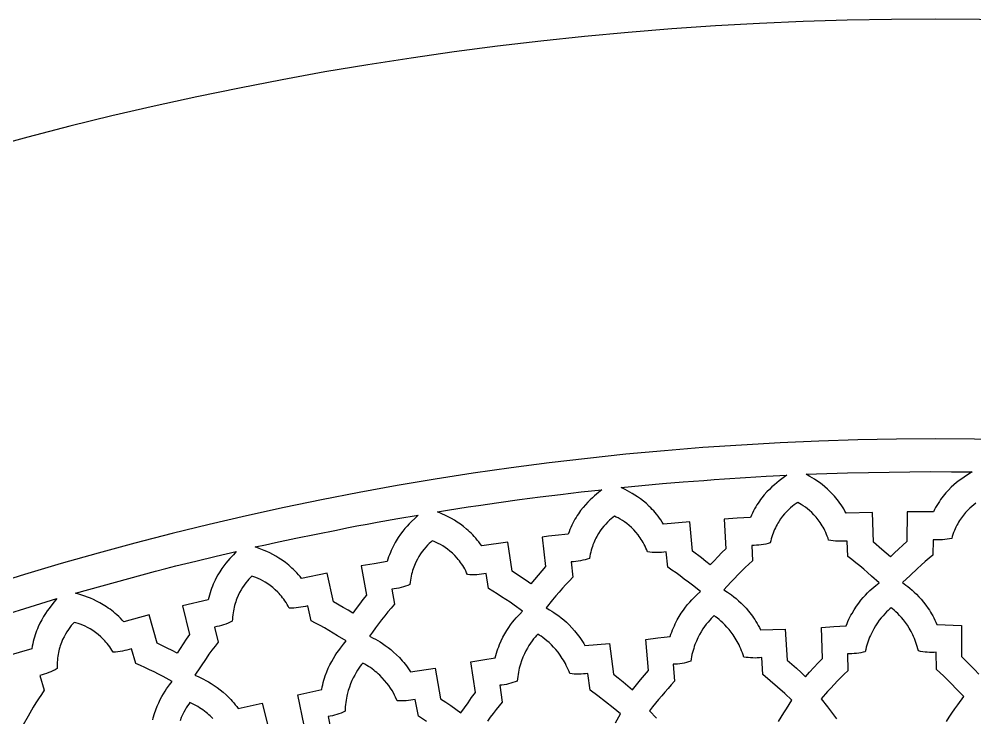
# Model space of a CAD drawing. Extents: x -550 to 550, y -550 to 550.
# Drawn here: x -141.9 to 6.1, y 441.8 to 550 of the extents above; entities that cross this region are included whole.
import ezdxf

# ---------------------------------------------------------------- set-up
doc = ezdxf.new("R2010")
doc.units = 0
doc.layers.add('LAYER_1', color=18, linetype='CONTINUOUS')
doc.layers.add('LAYER_10', color=4, linetype='CONTINUOUS')

msp = doc.modelspace()

# ---------------------------------------------------------------- linework, layer by layer
at = {"layer": 'LAYER_1'}
msp.add_lwpolyline([(0, 550, 0.414214), (-550, 0, 0.414214), (0, -550, 0.414214), (550, 0, 0.414214)], format="xyb", close=True, dxfattribs=at)
for points in [[(-20.03, 479.53), (-18.42, 479.6), (-16.82, 479.66), (-13.61, 479.76), (-10.39, 479.83), (-7.18, 479.89), (-3.97, 479.93), (-0.75, 479.95), (2.46, 479.94), (4.07, 479.93), (5.67, 479.91), (5.11, 479.55), (4.43, 479.11), (4.06, 478.85), (3.67, 478.56), (3.27, 478.25), (2.86, 477.9), (2.44, 477.52), (2.02, 477.1), (1.6, 476.64), (1.39, 476.4), (1.19, 476.15), (0.98, 475.88), (0.78, 475.61), (0.59, 475.32), (0.39, 475.03), (0.21, 474.72), (0.02, 474.4), (-0.16, 474.06), (-0.33, 473.72), (-4.4, 473.7), (-4.42, 469.12), (-5.07, 468.54), (-5.72, 467.95), (-6.35, 467.36), (-6.98, 466.76), (-7.63, 467.34), (-8.29, 467.91), (-9.61, 469.04), (-9.77, 473.61), (-13.84, 473.51), (-14.02, 473.85), (-14.21, 474.17), (-14.41, 474.49), (-14.61, 474.79), (-14.81, 475.09), (-15.01, 475.37), (-15.22, 475.63), (-15.43, 475.89), (-15.64, 476.14), (-15.86, 476.38), (-16.29, 476.82), (-16.72, 477.23), (-17.15, 477.6), (-17.57, 477.93), (-17.99, 478.24), (-18.38, 478.51), (-18.76, 478.76), (-19.45, 479.19)], [(-48.67, 477.48), (-47.07, 477.65), (-45.48, 477.81), (-43.88, 477.95), (-42.27, 478.09), (-39.07, 478.35), (-35.87, 478.6), (-34.26, 478.72), (-32.66, 478.84), (-29.45, 479.04), (-26.25, 479.23), (-23.04, 479.39), (-23.58, 478.99), (-24.22, 478.51), (-24.58, 478.22), (-24.95, 477.91), (-25.33, 477.57), (-25.72, 477.2), (-26.11, 476.8), (-26.51, 476.35), (-26.9, 475.87), (-27.09, 475.62), (-27.28, 475.35), (-27.47, 475.08), (-27.65, 474.79), (-27.83, 474.5), (-28.01, 474.19), (-28.18, 473.87), (-28.35, 473.54), (-28.51, 473.2), (-28.66, 472.84), (-29.68, 472.79), (-30.69, 472.73), (-32.73, 472.6), (-32.47, 468.02), (-33.08, 467.41), (-33.69, 466.78), (-34.29, 466.15), (-34.89, 465.51), (-35.57, 466.05), (-36.25, 466.58), (-37.65, 467.62), (-38.07, 472.18), (-42.13, 471.81), (-42.34, 472.14), (-42.54, 472.46), (-42.76, 472.76), (-42.97, 473.06), (-43.19, 473.34), (-43.42, 473.61), (-43.64, 473.86), (-43.87, 474.11), (-44.09, 474.34), (-44.32, 474.57), (-44.78, 474.99), (-45.23, 475.37), (-45.68, 475.72), (-46.13, 476.03), (-46.55, 476.31), (-46.97, 476.56), (-47.36, 476.79), (-48.08, 477.17)], [(-77.14, 473.73), (-75.56, 474), (-73.97, 474.25), (-72.38, 474.49), (-70.79, 474.72), (-67.61, 475.16), (-64.43, 475.61), (-62.83, 475.83), (-61.24, 476.04), (-58.05, 476.43), (-54.86, 476.8), (-51.66, 477.15), (-52.18, 476.72), (-52.8, 476.2), (-53.13, 475.9), (-53.48, 475.56), (-53.84, 475.2), (-54.21, 474.8), (-54.58, 474.37), (-54.95, 473.91), (-55.31, 473.4), (-55.48, 473.14), (-55.66, 472.86), (-55.83, 472.57), (-56, 472.28), (-56.16, 471.97), (-56.31, 471.65), (-56.47, 471.32), (-56.61, 470.98), (-56.75, 470.63), (-56.89, 470.26), (-58.91, 470.05), (-59.92, 469.94), (-60.93, 469.81), (-60.4, 465.26), (-60.98, 464.6), (-61.55, 463.94), (-62.11, 463.27), (-62.66, 462.6), (-63.38, 463.09), (-64.09, 463.58), (-65.54, 464.53), (-66.24, 469.05), (-70.27, 468.44), (-70.5, 468.75), (-70.72, 469.06), (-70.95, 469.35), (-71.19, 469.63), (-71.42, 469.9), (-71.66, 470.15), (-71.9, 470.4), (-72.14, 470.63), (-72.38, 470.85), (-72.62, 471.06), (-73.11, 471.46), (-73.58, 471.81), (-74.05, 472.13), (-74.51, 472.42), (-74.96, 472.68), (-75.38, 472.91), (-75.79, 473.11), (-76.53, 473.46)], [(-20.13, 448.2), (-19.49, 448.92), (-18.84, 449.63), (-18.19, 450.33), (-17.52, 451.02), (-17.65, 455.83), (-15.75, 455.96), (-14.8, 456.03), (-13.84, 456.08), (-13.7, 456.43), (-13.56, 456.76), (-13.41, 457.09), (-13.25, 457.41), (-13.09, 457.71), (-12.93, 458.01), (-12.6, 458.57), (-12.25, 459.1), (-11.9, 459.59), (-11.55, 460.04), (-11.2, 460.46), (-10.85, 460.84), (-10.51, 461.2), (-10.17, 461.52), (-9.85, 461.81), (-9.26, 462.32), (-8.75, 462.72), (-9.93, 463.79), (-10.52, 464.31), (-11.12, 464.83), (-11.72, 465.34), (-12.33, 465.84), (-12.95, 466.34), (-13.58, 466.82), (-13.67, 469.19), (-14.03, 469.17), (-14.39, 469.16), (-14.76, 469.16), (-15.12, 469.17), (-15.48, 469.19), (-15.84, 469.22), (-16.19, 469.27), (-16.55, 469.32), (-16.65, 469.64), (-16.76, 469.95), (-16.88, 470.24), (-17, 470.53), (-17.13, 470.81), (-17.26, 471.07), (-17.4, 471.33), (-17.55, 471.58), (-17.7, 471.82), (-17.85, 472.05), (-18.16, 472.49), (-18.49, 472.89), (-18.82, 473.26), (-19.15, 473.6), (-19.49, 473.91), (-19.82, 474.19), (-20.15, 474.44), (-20.47, 474.66), (-20.78, 474.86), (-21.07, 475.03), (-21.34, 475.17), (-21.6, 475), (-21.87, 474.8), (-22.16, 474.58), (-22.46, 474.33), (-22.76, 474.05), (-23.07, 473.74), (-23.38, 473.4), (-23.68, 473.04), (-23.98, 472.64), (-24.26, 472.2), (-24.4, 471.98), (-24.54, 471.74), (-24.67, 471.49), (-24.79, 471.24), (-24.91, 470.98), (-25.03, 470.71), (-25.14, 470.43), (-25.24, 470.14), (-25.34, 469.84), (-25.43, 469.54), (-25.51, 469.22), (-25.59, 468.9), (-25.94, 468.81), (-26.29, 468.73), (-26.64, 468.66), (-27, 468.61), (-27.36, 468.57), (-27.72, 468.54), (-28.08, 468.53), (-28.44, 468.53), (-28.33, 466.16), (-28.91, 465.63), (-29.49, 465.09), (-30.05, 464.53), (-30.6, 463.97), (-31.15, 463.4), (-31.69, 462.82), (-32.76, 461.66), (-32.22, 461.3), (-31.91, 461.09), (-31.58, 460.85), (-31.24, 460.58), (-30.87, 460.29), (-30.5, 459.97), (-30.12, 459.61), (-29.73, 459.23), (-29.33, 458.8), (-28.94, 458.35), (-28.55, 457.85), (-28.36, 457.59), (-28.17, 457.32), (-27.98, 457.04), (-27.8, 456.74), (-27.62, 456.44), (-27.44, 456.13), (-27.26, 455.8), (-27.09, 455.47), (-23.28, 455.57), (-22.98, 450.76), (-22.25, 450.14), (-21.54, 449.5), (-20.83, 448.85)], [(-105.34, 468.29), (-103.77, 468.64), (-102.2, 468.98), (-99.06, 469.64), (-95.91, 470.27), (-92.76, 470.91), (-91.18, 471.23), (-89.6, 471.54), (-88.02, 471.83), (-86.44, 472.11), (-83.27, 472.67), (-80.11, 473.21), (-80.6, 472.75), (-81.18, 472.19), (-81.5, 471.87), (-81.83, 471.51), (-82.17, 471.13), (-82.51, 470.71), (-82.85, 470.26), (-83.19, 469.77), (-83.52, 469.24), (-83.68, 468.96), (-83.84, 468.68), (-83.99, 468.38), (-84.14, 468.07), (-84.28, 467.76), (-84.42, 467.43), (-84.55, 467.09), (-84.68, 466.74), (-84.79, 466.38), (-84.9, 466.01), (-86.92, 465.68), (-88.92, 465.34), (-88.12, 460.83), (-88.66, 460.14), (-89.19, 459.45), (-89.71, 458.74), (-90.22, 458.04), (-90.96, 458.48), (-91.7, 458.92), (-93.21, 459.78), (-94.18, 464.25), (-98.16, 463.39), (-98.4, 463.69), (-98.65, 463.98), (-98.9, 464.26), (-99.15, 464.53), (-99.4, 464.78), (-99.65, 465.02), (-99.91, 465.25), (-100.16, 465.47), (-100.42, 465.68), (-100.67, 465.88), (-101.17, 466.24), (-101.67, 466.57), (-102.16, 466.87), (-102.64, 467.13), (-103.09, 467.36), (-103.53, 467.57), (-103.95, 467.75), (-104.71, 468.05)], [(-46.9, 446.19), (-46.3, 446.95), (-45.7, 447.7), (-45.09, 448.45), (-44.46, 449.18), (-44.88, 453.97), (-42.99, 454.21), (-42.04, 454.32), (-41.09, 454.42), (-40.97, 454.77), (-40.85, 455.12), (-40.72, 455.45), (-40.58, 455.78), (-40.44, 456.1), (-40.3, 456.4), (-40, 456.98), (-39.69, 457.53), (-39.37, 458.04), (-39.04, 458.51), (-38.71, 458.95), (-38.39, 459.36), (-38.07, 459.73), (-37.75, 460.08), (-37.45, 460.39), (-36.89, 460.93), (-36.41, 461.37), (-37.65, 462.36), (-38.27, 462.84), (-38.9, 463.32), (-39.53, 463.8), (-40.17, 464.26), (-40.81, 464.71), (-41.47, 465.16), (-41.71, 467.52), (-42.07, 467.47), (-42.43, 467.44), (-42.79, 467.43), (-43.15, 467.42), (-43.51, 467.43), (-43.87, 467.45), (-44.23, 467.48), (-44.59, 467.51), (-44.71, 467.82), (-44.84, 468.12), (-44.97, 468.41), (-45.11, 468.69), (-45.26, 468.96), (-45.41, 469.21), (-45.56, 469.46), (-45.72, 469.7), (-45.88, 469.93), (-46.05, 470.16), (-46.39, 470.57), (-46.73, 470.95), (-47.09, 471.3), (-47.44, 471.62), (-47.8, 471.91), (-48.15, 472.16), (-48.49, 472.39), (-48.82, 472.59), (-49.14, 472.77), (-49.44, 472.92), (-49.72, 473.05), (-49.97, 472.86), (-50.23, 472.65), (-50.5, 472.41), (-50.79, 472.14), (-51.07, 471.84), (-51.36, 471.52), (-51.65, 471.16), (-51.93, 470.77), (-52.2, 470.35), (-52.46, 469.91), (-52.58, 469.67), (-52.7, 469.42), (-52.82, 469.17), (-52.93, 468.91), (-53.04, 468.64), (-53.14, 468.36), (-53.23, 468.08), (-53.31, 467.78), (-53.39, 467.48), (-53.46, 467.17), (-53.53, 466.85), (-53.58, 466.52), (-53.92, 466.41), (-54.27, 466.31), (-54.62, 466.22), (-54.97, 466.15), (-55.33, 466.08), (-55.69, 466.03), (-56.05, 466), (-56.41, 465.97), (-56.15, 463.61), (-56.7, 463.05), (-57.24, 462.48), (-57.78, 461.9), (-58.3, 461.31), (-58.81, 460.71), (-59.32, 460.11), (-60.31, 458.88), (-59.75, 458.56), (-59.43, 458.36), (-59.09, 458.14), (-58.72, 457.9), (-58.35, 457.62), (-57.95, 457.32), (-57.55, 456.99), (-57.14, 456.63), (-56.72, 456.23), (-56.3, 455.79), (-55.89, 455.32), (-55.47, 454.81), (-55.27, 454.53), (-55.06, 454.25), (-54.86, 453.96), (-54.67, 453.66), (-54.47, 453.34), (-54.28, 453.02), (-50.48, 453.36), (-49.89, 448.58), (-49.13, 448), (-48.38, 447.41), (-47.63, 446.81)], [(-73.5, 442.6), (-72.95, 443.39), (-72.39, 444.18), (-71.83, 444.96), (-71.25, 445.73), (-71.96, 450.49), (-71.02, 450.67), (-70.08, 450.82), (-68.19, 451.13), (-68.1, 451.49), (-67.99, 451.85), (-67.88, 452.19), (-67.76, 452.53), (-67.64, 452.85), (-67.52, 453.16), (-67.25, 453.77), (-66.98, 454.33), (-66.69, 454.86), (-66.39, 455.35), (-66.09, 455.81), (-65.79, 456.24), (-65.49, 456.63), (-65.2, 456.99), (-64.92, 457.33), (-64.39, 457.9), (-63.94, 458.37), (-65.23, 459.27), (-65.88, 459.72), (-66.53, 460.16), (-67.19, 460.59), (-67.86, 461.02), (-68.53, 461.43), (-69.21, 461.83), (-69.59, 464.17), (-69.95, 464.11), (-70.3, 464.05), (-70.66, 464.01), (-71.02, 463.98), (-71.38, 463.97), (-71.75, 463.97), (-72.11, 463.98), (-72.47, 464), (-72.61, 464.3), (-72.75, 464.59), (-72.9, 464.88), (-73.06, 465.15), (-73.22, 465.41), (-73.38, 465.66), (-73.55, 465.9), (-73.73, 466.13), (-73.9, 466.35), (-74.08, 466.56), (-74.44, 466.96), (-74.81, 467.32), (-75.19, 467.65), (-75.56, 467.94), (-75.93, 468.21), (-76.3, 468.45), (-76.65, 468.66), (-77, 468.84), (-77.32, 468.99), (-77.63, 469.13), (-77.92, 469.24), (-78.16, 469.04), (-78.41, 468.81), (-78.67, 468.55), (-78.93, 468.26), (-79.2, 467.95), (-79.47, 467.6), (-79.73, 467.23), (-79.99, 466.83), (-80.24, 466.39), (-80.47, 465.93), (-80.58, 465.68), (-80.68, 465.43), (-80.78, 465.17), (-80.88, 464.91), (-80.97, 464.63), (-81.05, 464.35), (-81.13, 464.06), (-81.19, 463.76), (-81.25, 463.45), (-81.31, 463.13), (-81.35, 462.81), (-81.39, 462.48), (-81.72, 462.34), (-82.06, 462.22), (-82.4, 462.11), (-82.75, 462.02), (-83.1, 461.93), (-83.46, 461.86), (-83.81, 461.8), (-84.17, 461.75), (-83.77, 459.41), (-84.29, 458.82), (-84.8, 458.22), (-85.29, 457.61), (-85.78, 457), (-86.26, 456.37), (-86.73, 455.75), (-87.19, 455.11), (-87.65, 454.47), (-87.07, 454.18), (-86.74, 454), (-86.38, 453.8), (-86, 453.58), (-85.61, 453.33), (-85.2, 453.05), (-84.78, 452.74), (-84.35, 452.39), (-83.91, 452.02), (-83.46, 451.61), (-83.02, 451.16), (-82.57, 450.67), (-82.35, 450.41), (-82.13, 450.14), (-81.91, 449.86), (-81.7, 449.57), (-81.49, 449.27), (-81.28, 448.95), (-77.5, 449.53), (-76.63, 444.79), (-75.84, 444.26), (-75.05, 443.72), (-74.27, 443.16)], [(-133.16, 461.15), (-120.76, 464.54), (-119.2, 464.95), (-117.65, 465.35), (-116.09, 465.74), (-114.52, 466.11), (-111.39, 466.85), (-108.27, 467.58), (-108.73, 467.09), (-109.28, 466.5), (-109.57, 466.15), (-109.88, 465.78), (-110.2, 465.37), (-110.51, 464.93), (-110.83, 464.46), (-111.13, 463.95), (-111.43, 463.4), (-111.57, 463.12), (-111.71, 462.82), (-111.85, 462.51), (-111.98, 462.2), (-112.1, 461.87), (-112.22, 461.54), (-112.33, 461.19), (-112.44, 460.83), (-112.53, 460.47), (-112.62, 460.09), (-116.59, 459.18), (-115.52, 454.73), (-116.02, 454.01), (-116.51, 453.3), (-116.99, 452.57), (-117.45, 451.84), (-118.22, 452.24), (-118.99, 452.63), (-120.54, 453.39), (-121.77, 457.8), (-125.69, 456.68), (-125.96, 456.97), (-126.22, 457.25), (-126.48, 457.51), (-126.75, 457.76), (-127.02, 458), (-127.28, 458.22), (-127.55, 458.44), (-127.82, 458.64), (-128.09, 458.83), (-128.35, 459.02), (-128.88, 459.35), (-129.39, 459.65), (-129.9, 459.91), (-130.39, 460.14), (-130.86, 460.35), (-131.32, 460.52), (-131.74, 460.68), (-132.52, 460.94)]]:
    msp.add_lwpolyline(points, close=True, dxfattribs=at)
for points in [[(6.26, 475.06), (5.95, 474.83), (5.63, 474.57), (5.3, 474.28), (4.98, 473.96), (4.65, 473.61), (4.33, 473.23), (4.02, 472.82), (3.87, 472.6), (3.72, 472.37), (3.57, 472.13), (3.43, 471.89), (3.3, 471.64), (3.16, 471.37), (3.04, 471.1), (2.92, 470.82), (2.8, 470.53), (2.7, 470.23), (2.59, 469.92), (2.5, 469.6), (2.15, 469.53), (1.79, 469.48), (1.43, 469.44), (1.07, 469.41), (0.71, 469.39), (0.35, 469.39), (-0.01, 469.39), (-0.37, 469.4), (-0.4, 467.03), (-1.01, 466.53), (-1.61, 466.01), (-2.21, 465.49), (-2.79, 464.96), (-3.95, 463.88), (-5.09, 462.78), (-4.58, 462.39), (-4.28, 462.16), (-3.97, 461.91), (-3.64, 461.62), (-3.29, 461.31), (-2.94, 460.97), (-2.57, 460.59), (-2.21, 460.19), (-1.84, 459.74), (-1.48, 459.27), (-1.12, 458.75), (-0.94, 458.48), (-0.77, 458.2), (-0.6, 457.91), (-0.43, 457.61), (-0.27, 457.29), (-0.11, 456.97), (0.04, 456.64), (0.19, 456.29), (4.01, 456.15), (4.02, 451.34), (4.71, 450.67), (5.38, 449.99), (6.05, 449.3), (6.71, 448.6)], [(-97.78, 440.67), (-98.77, 445.38), (-95.05, 446.24), (-94.97, 446.61), (-94.89, 446.96), (-94.8, 447.31), (-94.7, 447.66), (-94.6, 447.99), (-94.5, 448.31), (-94.27, 448.93), (-94.03, 449.51), (-93.77, 450.05), (-93.5, 450.56), (-93.23, 451.04), (-92.96, 451.49), (-92.68, 451.9), (-92.41, 452.28), (-92.15, 452.63), (-91.66, 453.24), (-91.24, 453.73), (-92.58, 454.55), (-93.25, 454.96), (-93.93, 455.36), (-94.62, 455.75), (-95.31, 456.13), (-96, 456.5), (-96.7, 456.86), (-97.22, 459.17), (-97.57, 459.08), (-97.93, 459.01), (-98.28, 458.94), (-98.64, 458.89), (-99, 458.86), (-99.36, 458.83), (-99.72, 458.82), (-100.08, 458.82), (-100.24, 459.11), (-100.4, 459.4), (-100.57, 459.67), (-100.74, 459.93), (-100.92, 460.18), (-101.1, 460.42), (-101.28, 460.65), (-101.47, 460.88), (-101.66, 461.09), (-101.85, 461.29), (-102.24, 461.67), (-102.63, 462.01), (-103.02, 462.32), (-103.41, 462.59), (-103.8, 462.84), (-104.17, 463.05), (-104.54, 463.24), (-104.9, 463.41), (-105.23, 463.54), (-105.55, 463.66), (-105.85, 463.75), (-106.07, 463.54), (-106.31, 463.29), (-106.55, 463.02), (-106.8, 462.72), (-107.05, 462.38), (-107.29, 462.02), (-107.53, 461.63), (-107.77, 461.21), (-107.99, 460.77), (-108.19, 460.29), (-108.28, 460.04), (-108.37, 459.78), (-108.46, 459.51), (-108.54, 459.24), (-108.61, 458.96), (-108.67, 458.67), (-108.73, 458.38), (-108.78, 458.07), (-108.83, 457.76), (-108.86, 457.44), (-108.88, 457.12), (-108.9, 456.78), (-109.22, 456.63), (-109.55, 456.49), (-109.89, 456.35), (-110.23, 456.24), (-110.58, 456.13), (-110.93, 456.03), (-111.28, 455.95), (-111.63, 455.88), (-111.1, 453.57), (-111.57, 452.95), (-112.04, 452.32), (-112.5, 451.68), (-112.95, 451.04), (-113.82, 449.74), (-114.67, 448.42), (-114.08, 448.16), (-113.74, 448), (-113.37, 447.82), (-112.98, 447.62), (-112.57, 447.39), (-112.15, 447.13), (-111.71, 446.85), (-111.25, 446.53), (-110.79, 446.18), (-110.32, 445.8), (-109.85, 445.38), (-109.38, 444.92), (-109.14, 444.67), (-108.91, 444.42), (-108.67, 444.15), (-108.44, 443.87), (-108.21, 443.58), (-107.98, 443.28), (-104.25, 444.09), (-103.1, 439.42)], [(-148.33, 456.51), (-136.04, 460.29), (-136.47, 459.77), (-136.98, 459.14), (-137.26, 458.77), (-137.54, 458.38), (-137.83, 457.96), (-138.12, 457.5), (-138.4, 457), (-138.68, 456.48), (-138.95, 455.91), (-139.07, 455.62), (-139.19, 455.31), (-139.31, 455), (-139.42, 454.67), (-139.52, 454.34), (-139.62, 454), (-139.71, 453.64), (-139.79, 453.28), (-139.87, 452.91), (-139.93, 452.52), (-143.84, 451.37)], [(1.68, 441.28), (2.11, 441.93), (2.55, 442.58), (3, 443.22), (3.46, 443.85), (4.39, 445.11), (3.36, 446.19), (2.31, 447.26), (1.24, 448.31), (0.14, 449.34), (0.12, 451.98), (-0.23, 451.96), (-0.58, 451.95), (-0.93, 451.96), (-1.27, 451.98), (-1.62, 452.01), (-1.97, 452.06), (-2.31, 452.12), (-2.65, 452.2), (-2.73, 452.54), (-2.83, 452.88), (-2.93, 453.2), (-3.04, 453.52), (-3.15, 453.82), (-3.27, 454.12), (-3.39, 454.4), (-3.52, 454.68), (-3.79, 455.21), (-4.07, 455.71), (-4.36, 456.17), (-4.66, 456.6), (-4.96, 456.99), (-5.26, 457.35), (-5.56, 457.68), (-5.85, 457.98), (-6.13, 458.25), (-6.39, 458.49), (-6.64, 458.7), (-6.87, 458.88), (-7.09, 458.69), (-7.33, 458.47), (-7.58, 458.23), (-7.85, 457.95), (-8.13, 457.64), (-8.42, 457.3), (-8.71, 456.93), (-9, 456.53), (-9.28, 456.09), (-9.56, 455.62), (-9.83, 455.12), (-10.08, 454.58), (-10.2, 454.3), (-10.32, 454.01), (-10.43, 453.71), (-10.53, 453.4), (-10.63, 453.08), (-10.72, 452.75), (-10.81, 452.42), (-10.88, 452.07), (-11.22, 451.98), (-11.56, 451.91), (-11.9, 451.85), (-12.25, 451.8), (-12.59, 451.77), (-12.94, 451.75), (-13.29, 451.75), (-13.64, 451.76), (-13.59, 449.13), (-14.13, 448.61), (-14.66, 448.08), (-15.18, 447.54), (-15.69, 447), (-16.2, 446.45), (-16.71, 445.9), (-17.7, 444.78), (-16.73, 443.55), (-16.26, 442.93), (-15.79, 442.31), (-15.33, 441.68)], [(-24.32, 441.25), (-23.92, 441.93), (-23.51, 442.59), (-23.09, 443.25), (-22.24, 444.57), (-23.33, 445.59), (-24.45, 446.59), (-25.58, 447.57), (-26.73, 448.52), (-26.91, 451.15), (-27.26, 451.12), (-27.61, 451.1), (-27.95, 451.09), (-28.3, 451.1), (-28.65, 451.12), (-29, 451.15), (-29.34, 451.19), (-29.69, 451.25), (-29.79, 451.58), (-29.91, 451.91), (-30.03, 452.23), (-30.16, 452.54), (-30.29, 452.83), (-30.42, 453.12), (-30.56, 453.4), (-30.71, 453.67), (-31.01, 454.18), (-31.32, 454.66), (-31.64, 455.1), (-31.96, 455.51), (-32.29, 455.88), (-32.61, 456.23), (-32.92, 456.54), (-33.23, 456.82), (-33.52, 457.07), (-33.8, 457.29), (-34.06, 457.48), (-34.3, 457.65), (-34.5, 457.45), (-34.73, 457.22), (-34.97, 456.95), (-35.23, 456.66), (-35.49, 456.34), (-35.75, 455.98), (-36.02, 455.59), (-36.28, 455.17), (-36.54, 454.72), (-36.79, 454.23), (-37.03, 453.71), (-37.25, 453.16), (-37.35, 452.87), (-37.45, 452.57), (-37.54, 452.26), (-37.63, 451.95), (-37.71, 451.62), (-37.78, 451.29), (-37.84, 450.95), (-37.9, 450.6), (-38.23, 450.49), (-38.56, 450.4), (-38.9, 450.32), (-39.24, 450.25), (-39.59, 450.2), (-39.93, 450.16), (-40.28, 450.13), (-40.63, 450.12), (-40.42, 447.49), (-40.93, 446.94), (-41.42, 446.39), (-41.91, 445.83), (-42.4, 445.26), (-42.88, 444.69), (-43.35, 444.11), (-43.81, 443.53), (-44.27, 442.94), (-43.23, 441.77)], [(-121.22, 441.52), (-121.14, 441.85), (-120.95, 442.48), (-120.74, 443.08), (-120.52, 443.64), (-120.28, 444.17), (-120.04, 444.66), (-119.79, 445.12), (-119.54, 445.55), (-119.3, 445.95), (-119.06, 446.31), (-118.6, 446.95), (-118.21, 447.47), (-119.6, 448.21), (-120.3, 448.57), (-121, 448.93), (-121.7, 449.28), (-122.41, 449.61), (-123.13, 449.94), (-123.85, 450.25), (-124.51, 452.53), (-124.85, 452.42), (-125.2, 452.32), (-125.55, 452.24), (-125.91, 452.17), (-126.26, 452.11), (-126.62, 452.06), (-126.98, 452.02), (-127.34, 452), (-127.52, 452.29), (-127.7, 452.56), (-127.88, 452.82), (-128.07, 453.08), (-128.26, 453.32), (-128.45, 453.55), (-128.65, 453.77), (-128.85, 453.98), (-129.05, 454.18), (-129.26, 454.37), (-129.66, 454.73), (-130.08, 455.05), (-130.49, 455.34), (-130.89, 455.59), (-131.29, 455.81), (-131.68, 456.01), (-132.06, 456.18), (-132.43, 456.32), (-132.77, 456.44), (-133.1, 456.53), (-133.4, 456.61), (-133.61, 456.38), (-133.83, 456.12), (-134.05, 455.83), (-134.28, 455.52), (-134.51, 455.17), (-134.73, 454.79), (-134.95, 454.39), (-135.16, 453.96), (-135.35, 453.49), (-135.53, 453), (-135.61, 452.75), (-135.68, 452.48), (-135.75, 452.21), (-135.81, 451.94), (-135.86, 451.65), (-135.91, 451.36), (-135.95, 451.06), (-135.98, 450.75), (-136.01, 450.44), (-136.02, 450.12), (-136.03, 449.79), (-136.02, 449.46), (-136.34, 449.28), (-136.66, 449.12), (-136.99, 448.97), (-137.32, 448.83), (-137.66, 448.7), (-138, 448.58), (-138.35, 448.48), (-138.69, 448.39), (-138.02, 446.11), (-138.46, 445.46), (-138.89, 444.8), (-139.31, 444.14), (-139.72, 443.47), (-140.51, 442.11), (-141.28, 440.75)], [(-49.56, 441.07), (-48.79, 442.44), (-49.94, 443.39), (-51.11, 444.32), (-52.3, 445.23), (-53.5, 446.11), (-53.84, 448.72), (-54.19, 448.67), (-54.53, 448.63), (-54.88, 448.6), (-55.23, 448.59), (-55.58, 448.59), (-55.93, 448.61), (-56.28, 448.64), (-56.62, 448.68), (-56.75, 449.01), (-56.88, 449.33), (-57.02, 449.64), (-57.17, 449.94), (-57.31, 450.23), (-57.47, 450.51), (-57.62, 450.78), (-57.79, 451.04), (-58.12, 451.53), (-58.45, 451.99), (-58.8, 452.41), (-59.15, 452.79), (-59.49, 453.15), (-59.83, 453.47), (-60.17, 453.76), (-60.49, 454.02), (-60.8, 454.25), (-61.09, 454.46), (-61.36, 454.63), (-61.6, 454.79), (-61.8, 454.57), (-62.01, 454.33), (-62.24, 454.05), (-62.47, 453.74), (-62.71, 453.4), (-62.96, 453.03), (-63.2, 452.62), (-63.44, 452.19), (-63.67, 451.72), (-63.89, 451.22), (-64.09, 450.68), (-64.28, 450.12), (-64.37, 449.82), (-64.45, 449.52), (-64.52, 449.21), (-64.59, 448.89), (-64.65, 448.56), (-64.7, 448.22), (-64.74, 447.88), (-64.78, 447.52), (-65.1, 447.39), (-65.43, 447.28), (-65.76, 447.18), (-66.1, 447.09), (-66.44, 447.01), (-66.78, 446.95), (-67.13, 446.9), (-67.47, 446.87), (-67.11, 444.26), (-67.58, 443.69), (-68.04, 443.1), (-68.5, 442.52), (-68.95, 441.93), (-69.4, 441.33)], [(-78.83, 441.29), (-80.08, 442.1), (-80.58, 444.69), (-80.92, 444.61), (-81.26, 444.55), (-81.61, 444.5), (-81.96, 444.47), (-82.31, 444.45), (-82.65, 444.44), (-83, 444.45), (-83.35, 444.47), (-83.61, 445.03), (-83.77, 445.35), (-83.95, 445.7), (-84.16, 446.06), (-84.4, 446.44), (-84.67, 446.83), (-84.97, 447.22), (-85.3, 447.63), (-85.67, 448.03), (-86.07, 448.44), (-86.28, 448.64), (-86.51, 448.83), (-86.75, 449.03), (-86.99, 449.22), (-87.25, 449.41), (-87.51, 449.6), (-87.79, 449.78), (-88.08, 449.96), (-88.38, 450.13), (-88.69, 450.3), (-88.88, 450.07), (-89.07, 449.81), (-89.28, 449.52), (-89.5, 449.2), (-89.72, 448.85), (-89.94, 448.46), (-90.16, 448.04), (-90.37, 447.59), (-90.57, 447.11), (-90.76, 446.59), (-90.93, 446.05), (-91.09, 445.47), (-91.15, 445.17), (-91.21, 444.86), (-91.27, 444.55), (-91.32, 444.22), (-91.36, 443.89), (-91.39, 443.55), (-91.41, 443.2), (-91.42, 442.85), (-91.74, 442.7), (-92.06, 442.56), (-92.39, 442.44), (-92.72, 442.33), (-93.05, 442.23), (-93.39, 442.15), (-93.73, 442.08), (-94.07, 442.03), (-93.55, 439.44)], [(-111.91, 441.73), (-112.3, 442.12), (-112.51, 442.31), (-112.73, 442.5), (-112.96, 442.68), (-113.19, 442.87), (-113.44, 443.05), (-113.7, 443.23), (-113.97, 443.4), (-114.25, 443.57), (-114.53, 443.74), (-114.84, 443.9), (-115.15, 444.05), (-115.47, 444.2), (-115.64, 443.97), (-115.82, 443.7), (-116.01, 443.39), (-116.21, 443.06), (-116.4, 442.69), (-116.6, 442.29), (-116.79, 441.86), (-116.98, 441.39)]]:
    msp.add_lwpolyline(points, dxfattribs=at)
at = {"layer": 'LAYER_10'}
msp.add_lwpolyline([(-485, 0, 0.414214), (0, -485, 0.414214), (485, 0, 0.414214), (0, 485, 0.414214)], format="xyb", close=True, dxfattribs=at)

doc.saveas('drawing.dxf')
